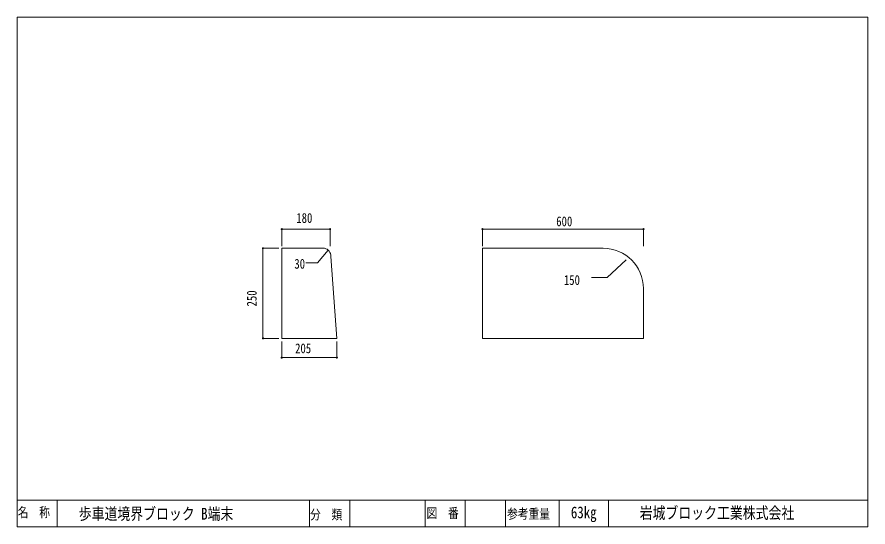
# Model space of a CAD drawing. Units: millimetres, scale not verified. Extents: x 791 to 3961, y 730 to 2630.
import ezdxf
from ezdxf.enums import TextEntityAlignment as Align

# ---------------------------------------------------------------- set-up
doc = ezdxf.new("R2010")
doc.units = ezdxf.units.MM
doc.header["$LTSCALE"] = 8
doc.header["$PDMODE"] = 32
doc.header["$PDSIZE"] = 4
doc.layers.add('0_2', color=7, linetype='Continuous', lineweight=18)
doc.styles.add('ＭＳ ゴシック', font='')
doc.styles.get('ＭＳ ゴシック').set_extended_font_data('MS Gothic')

msp = doc.modelspace()

# ---------------------------------------------------------------- linework, layer by layer
at = {"layer": '0_2'}
for p, q in [((791, 730.39), (791, 2630.39)), ((791, 2630.39), (3961, 2630.39)), ((3961, 2630.39), (3961, 730.39)), ((1776.953, 1839.954), (1957.238, 1839.954)), ((1776.953, 1839.954), (1776.953, 1776.709)), ((1957.238, 1839.954), (1957.238, 1776.709)), ((2524.631, 1839.954), (2524.631, 1776.709)), ((2524.631, 1839.954), (3124.631, 1839.954)), ((3124.631, 1839.954), (3124.631, 1776.709)), ((1707.294, 1768.892), (1707.294, 1433.177)), ((1707.294, 1768.892), (1766.322, 1768.892)), ((1776.953, 1768.892), (1776.953, 1433.177)), ((1936.503, 1768.892), (1776.953, 1768.892)), ((1949.847, 1762.123), (1910.413, 1714.117)), ((2524.631, 1768.892), (2524.631, 1433.177)), ((2974.631, 1768.892), (2524.631, 1768.892)), ((1910.413, 1714.117), (1866.332, 1714.117)), ((1960.229, 1738.185), (1982.81, 1433.177)), ((3060.131, 1725.427), (2989.256, 1659.802)), ((2989.256, 1659.802), (2931.225, 1659.802)), ((3124.631, 1618.892), (3124.631, 1433.177)), ((3124.631, 1583.177), (3124.631, 1433.177)), ((1707.294, 1433.177), (1766.322, 1433.177)), ((1776.953, 1433.177), (1982.81, 1433.177)), ((2524.631, 1433.177), (3124.631, 1433.177)), ((1776.953, 1361.293), (1776.953, 1421.727)), ((1982.81, 1361.293), (1982.81, 1421.727)), ((1776.953, 1361.293), (1982.81, 1361.293)), ((3961, 830.39), (791, 830.39)), ((941, 730.39), (941, 830.39)), ((1881, 730.39), (1881, 830.39)), ((2031, 730.39), (2031, 830.39)), ((2311, 730.39), (2311, 830.39)), ((2461, 730.39), (2461, 830.39)), ((2611, 730.39), (2611, 830.39)), ((2811, 730.39), (2811, 830.39)), ((2994.028, 730.39), (2994.028, 830.39)), ((3961, 730.39), (791, 730.39))]:
    msp.add_line(p, q, dxfattribs=at)
for centre, radius, start, end in [((1930.26, 1739.548), 30, 357.39502, 77.98959), ((2974.631, 1618.892), 150, 0, 90)]:
    msp.add_arc(centre, radius, start, end, dxfattribs=at)
for p in [(1776.953, 1839.954), (1957.238, 1839.954), (2524.631, 1839.954), (3124.631, 1839.954), (1707.294, 1768.892), (1707.294, 1433.177), (1776.953, 1361.293), (1982.81, 1361.293)]:
    msp.add_point(p, dxfattribs=at)

# ---------------------------------------------------------------- texts
at = {"layer": '0_2', "style": 'ＭＳ ゴシック', "width": 0.8}
for s, height, p in [('180', 36.66, (1831.346, 1852.454)), ('600', 36.66, (2799.631, 1839.954)), ('30', 36.66, (1824.138, 1681.691)), ('150', 36.66, (2828.066, 1621.219)), ('205', 36.66, (1826.894, 1366.739)), ('名\u3000称', 36.66, (793.705, 756.08)), ('歩車道境界ブロック B端末', 43.99, (1020.822, 744.433)), ('分\u3000類', 36.66, (1882.705, 747.345)), ('図\u3000番', 36.66, (2316.558, 753.169)), ('参考重量', 36.66, (2616.469, 750.257)), ('63kg', 43.99, (2854.263, 749.61)), ('岩城ブロック工業株式会社', 43.99, (3110.499, 747.669))]:
    msp.add_text(s, height=height, dxfattribs=at).set_placement(p, align=Align.BOTTOM_LEFT)
msp.add_text('250', height=36.66, rotation=90, dxfattribs=at).set_placement((1694.794, 1552.043), align=Align.BOTTOM_LEFT)

doc.saveas('drawing.dxf')
